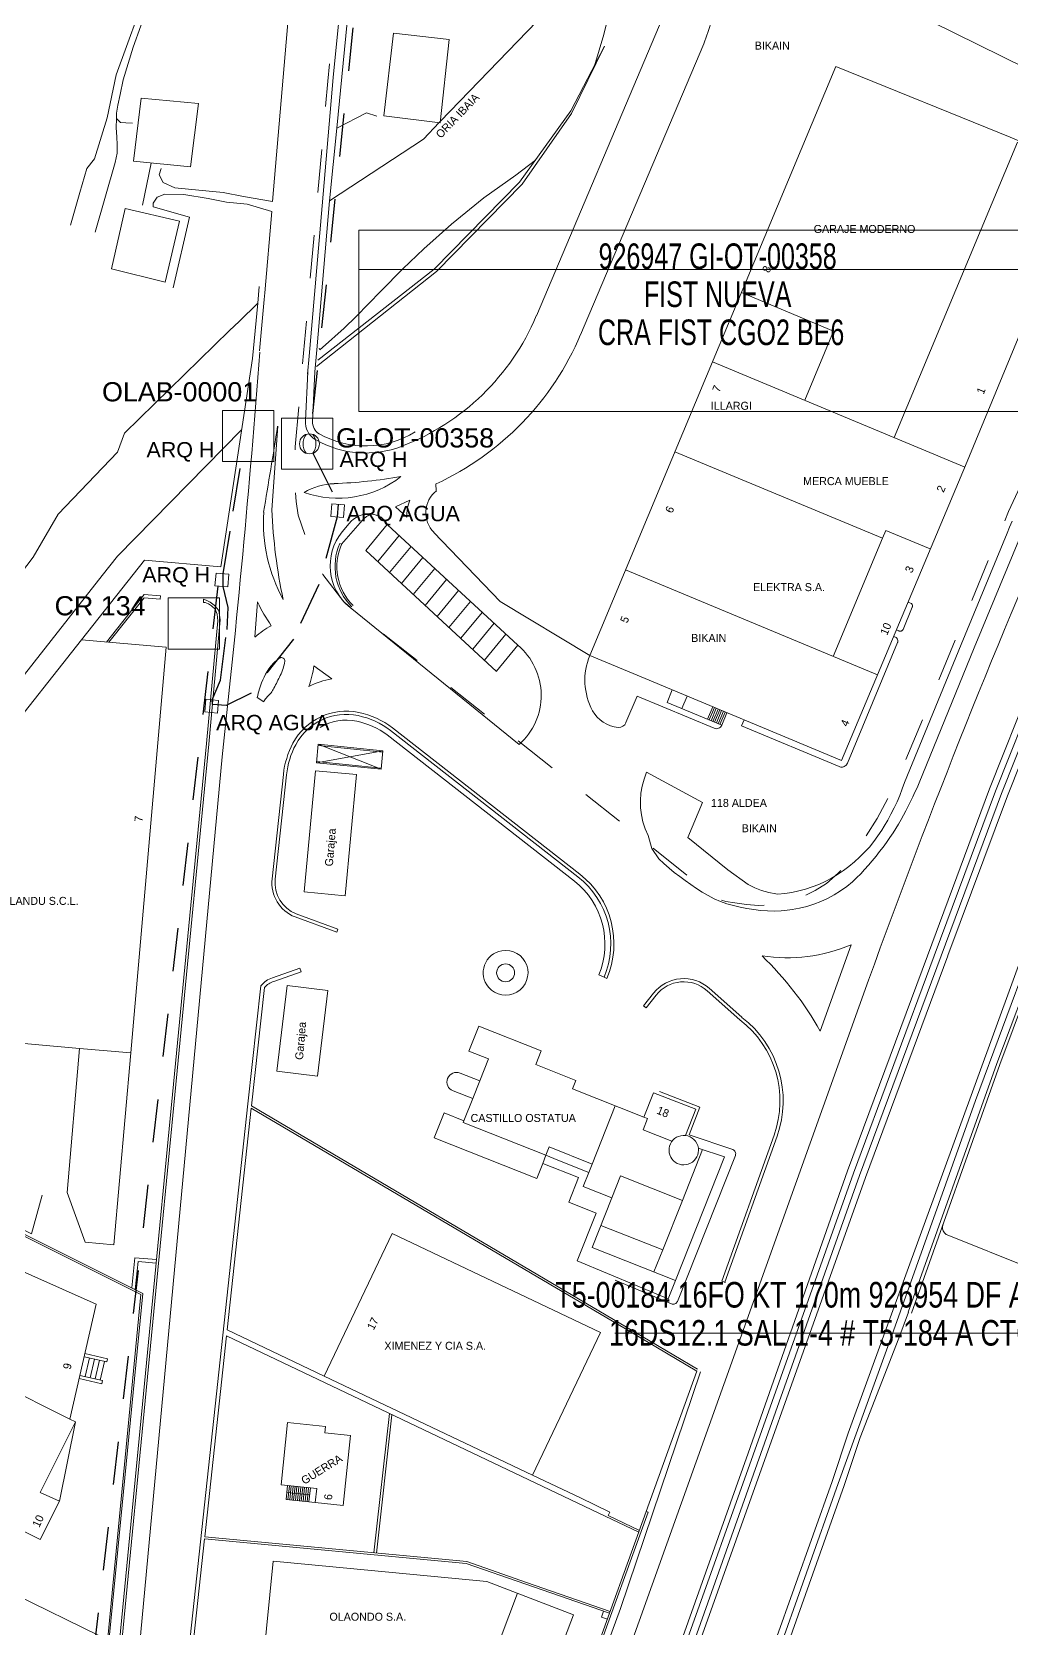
# Model space of a CAD drawing. Header units: millimetres. Extents: x 563164 to 564847, y 4765050 to 4766444.
# Drawn here: x 563886.5 to 564039.4, y 4765849.6 to 4766098.9 of the extents above; entities that cross this region are included whole.
import ezdxf
from ezdxf.enums import TextEntityAlignment as Align

# ---------------------------------------------------------------- set-up
doc = ezdxf.new("R2010")
doc.units = ezdxf.units.MM
doc.linetypes.add('DGN2', pattern=[13.45752, 6.72876, -6.72876])
doc.layers.get('0').update_dxf_attribs({"lineweight": 0})
for name, color, linetype, lineweight in [('3 Canalizacion Arquetas Armario otros proyectos - Kanalizazioak Kutxatila Armairua beste proiektuak', 7, 'Continuous', 0), ('45 Cables y textos existentes - Lehendik dauden kableak eta testuak', 7, 'Continuous', 0), ('46 Cables y textos proyectados - Proiektatutako kableak eta testuak', 7, 'Continuous', 0), ('49 Elementos de Red Proyectados - Proiektuan dauden sareko elementuak', 7, 'Continuous', 0), ('60 Arquetas y armarios existentes - Lehendik dauden kutxatilak eta armairuak', 7, 'Continuous', 0), ('7 Cartografía - Kartografia', 7, 'Continuous', 0), ('Default', 7, 'Continuous', 0), ('Nivel 52', 7, 'Continuous', 0)]:
    doc.layers.add(name, color=color, linetype=linetype, lineweight=lineweight)
doc.styles.add('StyleArial', font='arial.ttf')
doc.styles.add('Styledgn105', font='dgn105.shx')

# ---------------------------------------------------------------- blocks, each defined once
blk = doc.blocks.new('OCA99E')
at = {"layer": '60 Arquetas y armarios existentes - Lehendik dauden kutxatilak eta armairuak', "color": 5, "linetype": 'Continuous', "lineweight": 13, "flags": 128}
blk.add_lwpolyline([(-4, 4), (4, 4), (4, -4), (-4, -4), (-4, 4)], dxfattribs=at)
blk = doc.blocks.new('OCA99E1')
at = {"layer": '60 Arquetas y armarios existentes - Lehendik dauden kutxatilak eta armairuak', "color": 5, "linetype": 'Continuous', "lineweight": 13, "flags": 128}
blk.add_lwpolyline([(-4, 4), (4, 4), (4, -4), (-4, -4), (-4, 4)], dxfattribs=at)
blk = doc.blocks.new('OCA99E2')
at = {"layer": '60 Arquetas y armarios existentes - Lehendik dauden kutxatilak eta armairuak', "color": 5, "linetype": 'Continuous', "lineweight": 13, "flags": 128}
blk.add_lwpolyline([(-4, 4), (4, 4), (4, -4), (-4, -4), (-4, 4)], dxfattribs=at)

msp = doc.modelspace()

# ---------------------------------------------------------------- linework, layer by layer
at = {"layer": '3 Canalizacion Arquetas Armario otros proyectos - Kanalizazioak Kutxatila Armairua beste proiektuak', "linetype": 'Continuous', "lineweight": 13, "flags": 128}
for points in [[(563933.35, 4766025.22), (563935.34, 4766025.05), (563935.17, 4766023.06), (563933.18, 4766023.23), (563933.35, 4766025.22)], [(563915.28, 4766014.38), (563917.27, 4766014.21), (563917.09, 4766012.21), (563915.1, 4766012.39), (563915.28, 4766014.38)], [(563913.69, 4765994.67), (563915.68, 4765994.49), (563915.5, 4765992.5), (563913.51, 4765992.68), (563913.69, 4765994.67)]]:
    msp.add_lwpolyline(points, dxfattribs=at)
at = {"layer": '3 Canalizacion Arquetas Armario otros proyectos - Kanalizazioak Kutxatila Armairua beste proiektuak', "color": 7, "linetype": 'Continuous', "lineweight": 13, "flags": 128}
msp.add_lwpolyline([(563915.28, 4766014.38), (563917.27, 4766014.21), (563917.09, 4766012.21), (563915.1, 4766012.39), (563915.28, 4766014.38)], dxfattribs=at)
at = {"layer": '45 Cables y textos existentes - Lehendik dauden kableak eta testuak', "color": 5, "linetype": 'DGN2', "lineweight": 13, "flags": 128}
msp.add_lwpolyline([(563994.06, 4766444.25), (563993.26, 4766436.98), (563992.18, 4766431.7), (563990.98, 4766426.73), (563989.63, 4766422.01), (563987.88, 4766417.23), (563983.33, 4766407.25), (563966.04, 4766367.21), (563955.3, 4766342.11), (563952.03, 4766334.18), (563948.47, 4766321.54), (563948.41, 4766320.71), (563948.61, 4766319.77), (563948.99, 4766319.15), (563949.63, 4766318.37), (563955.61, 4766313.44), (563953.97, 4766303.07), (563947.27, 4766241.79), (563943.61, 4766201.86), (563937.71, 4766141.85), (563932.72, 4766091.24), (563927.65, 4766034.11), (563927.45, 4766031.29), (563927.77, 4766025.56), (563928.11, 4766023.45), (563930.07, 4766017.67), (563931.95, 4766014.17), (563935.21, 4766009.88), (563939.16, 4766006.65), (563982.85, 4765971.99), (563993.09, 4765963.76), (563993.78, 4765963.37), (563994.89, 4765963.08), (563996.29, 4765962.87), (563998.1, 4765962.58), (563999.97, 4765962.46), (564002.22, 4765962.6), (564004.45, 4765963.02), (564006.81, 4765963.81), (564008.81, 4765964.77), (564010.59, 4765965.9), (564012.44, 4765967.48), (564014.61, 4765970.06), (564015.88, 4765971.83), (564018.5, 4765976.02), (564021.52, 4765981.67), (564039.02, 4766023.98), (564059.18, 4766067.65), (564071.79, 4766092.02), (564099.3, 4766138.1), (564118.39, 4766163.32), (564141.88, 4766191.51), (564150.29, 4766200.85), (564161.68, 4766212.79), (564174.96, 4766226.09), (564186.48, 4766236.63), (564208.44, 4766255.81), (564244.91, 4766282.94), (564244.98, 4766282.99), (564244.99, 4766283)], dxfattribs=at)
at = {"layer": '45 Cables y textos existentes - Lehendik dauden kableak eta testuak', "color": 4, "linetype": 'Continuous', "lineweight": 13}
msp.add_circle((563929.86, 4766034.57), 1.56, dxfattribs=at)
for centre, start, end in [((563931.42, 4766034.57), 145.0533, 214.9467), ((563928.3, 4766034.57), 325.0533, 34.9467)]:
    msp.add_arc(centre, 2.56, start, end, dxfattribs=at)
at = {"layer": '46 Cables y textos proyectados - Proiektatutako kableak eta testuak', "color": 4, "linetype": 'Continuous', "lineweight": 0}
msp.add_line((563937.56, 4766061.82), (564053.99, 4766061.82), dxfattribs=at)
at = {"layer": '46 Cables y textos proyectados - Proiektatutako kableak eta testuak', "color": 4, "linetype": 'DGN2', "lineweight": 30}
for points in [[(563958.98, 4766313.7), (563930.02, 4766036.12)], [(563930.4, 4766033.1), (563934.35, 4766025.14), (563934.17, 4766023.14), (563931.33, 4766012.58), (563927.36, 4766004.07), (563920.74, 4765995.64), (563916.87, 4765993.67), (563914.72, 4765993.87), (563914.68, 4765994.58), (563915.95, 4765997.66), (563916.99, 4766005.58), (563917.18, 4766009.02), (563916.39, 4766012.28), (563916.4, 4766014.28), (563917.97, 4766024.07), (563919.22, 4766031.8)], [(563915.56, 4766012.35), (563915.56, 4766012.35), (563915.56, 4766012.35), (563915.56, 4766012.35), (563894.94, 4765835.54)]]:
    msp.add_lwpolyline(points, dxfattribs=at)
at = {"layer": '7 Cartografía - Kartografia', "color": 253, "linetype": 'Continuous', "lineweight": 0, "true_color": 0x9a9a9a}
for p, q in [((563934.12, 4766083.91), (563936.16, 4766104.71)), ((563984.51, 4766099.98), (563965.29, 4766054.55)), ((563991.42, 4766097.06), (563972.2, 4766051.62)), ((563973.64, 4766001.5), (564012.08, 4766093.53)), ((564012.08, 4766093.53), (564039.27, 4766082.48)), ((563934.12, 4766083.91), (563933, 4766072.51)), ((564039.27, 4766082.48), (564051.5, 4766077.38)), ((564021.18, 4766035.55), (564040.45, 4766081.69)), ((563905.14, 4766078.44), (563903.81, 4766071.84)), ((563931, 4766049.23), (563933, 4766072.51)), ((563922.03, 4766059.17), (563921.78, 4766056.55)), ((563997.32, 4766058.19), (564011.71, 4766052.18)), ((563921.78, 4766056.55), (563920.98, 4766047.89)), ((564042.14, 4766054.96), (564032.32, 4766031.19)), ((564011.71, 4766052.18), (564007.21, 4766041.38)), ((563916.03, 4766015.37), (563920.98, 4766047.89)), ((563930.71, 4766045.84), (563931, 4766049.23)), ((563992.81, 4766047.4), (564032.12, 4766030.98)), ((563986.94, 4766033.33), (564019.33, 4766019.81)), ((564032.32, 4766031.19), (564012.95, 4765985.08)), ((563949.67, 4766027.23), (563949.61, 4766028.32)), ((563938.16, 4766022.65), (563934.88, 4766018.87)), ((563936.04, 4766022.13), (563934.97, 4766020.81)), ((563942.01, 4766021.97), (563938.67, 4766017.91)), ((563943.87, 4766020.25), (563940.52, 4766016.19)), ((563942.01, 4766021.97), (563942.06, 4766021.93)), ((563942.06, 4766021.93), (563962.4, 4766003.1)), ((564019.33, 4766019.81), (564011.62, 4766001.35)), ((564019.33, 4766019.81), (564019.85, 4766021.05)), ((564019.85, 4766021.05), (564026.77, 4766018.16)), ((563934.61, 4766018.99), (563934.88, 4766018.87)), ((563938.67, 4766017.91), (563959.08, 4765999.02)), ((563945.72, 4766018.54), (563942.37, 4766014.48)), ((563947.57, 4766016.82), (563944.23, 4766012.76)), ((563949.43, 4766015.11), (563946.08, 4766011.05)), ((563979.23, 4766014.88), (564018.54, 4765998.46)), ((563951.28, 4766013.39), (563947.93, 4766009.33)), ((563953.13, 4766011.68), (563949.79, 4766007.62)), ((563954.99, 4766009.96), (563951.64, 4766005.9)), ((563936.2, 4766009), (563962.59, 4765987.58)), ((563962.59, 4765987.58), (563936.2, 4766009)), ((563956.84, 4766008.24), (563953.49, 4766004.19)), ((563958.69, 4766006.53), (563955.35, 4766002.47)), ((563960.54, 4766004.81), (563957.2, 4766000.76)), ((563894.26, 4766003.94), (563881.61, 4765987.93)), ((563907.51, 4766002.78), (563894.26, 4766003.94)), ((563901.95, 4765939.42), (563907.51, 4766002.78)), ((563962.4, 4766003.1), (563959.05, 4765999.04)), ((563982.3, 4765997.91), (563973.64, 4766001.5)), ((564012.95, 4765985.08), (563982.3, 4765997.91)), ((563921.69, 4765994.92), (563922.76, 4765994.27)), ((563985.7, 4765994.18), (563986.51, 4765996.12)), ((563988.01, 4765993.22), (563988.82, 4765995.16)), ((563994.24, 4765990.62), (563985.7, 4765994.18)), ((563992.02, 4765991.54), (563992.83, 4765993.48)), ((563992.3, 4765991.43), (563993.11, 4765993.37)), ((563992.58, 4765991.31), (563993.39, 4765993.25)), ((563992.86, 4765991.2), (563993.66, 4765993.13)), ((563993.13, 4765991.08), (563993.94, 4765993.02)), ((563993.41, 4765990.97), (563994.22, 4765992.9)), ((563993.69, 4765990.85), (563994.49, 4765992.79)), ((563993.96, 4765990.73), (563994.77, 4765992.67)), ((563994.24, 4765990.62), (563995.05, 4765992.56)), ((563997.72, 4765991.46), (563997.32, 4765990.52)), ((563888.84, 4765730.18), (563913.77, 4765987.74)), ((563889.21, 4765730.06), (563914.14, 4765987.63)), ((563930.94, 4765984.75), (563931.24, 4765987.64)), ((563931.22, 4765987.44), (563941.31, 4765986.41)), ((563931.24, 4765987.64), (563941.04, 4765983.72)), ((563931.24, 4765987.64), (563941.33, 4765986.61)), ((563941.33, 4765986.61), (563930.94, 4765984.75)), ((563941.04, 4765983.72), (563930.94, 4765984.75)), ((563930.96, 4765984.95), (563941.06, 4765983.92)), ((563941.33, 4765986.61), (563941.04, 4765983.72)), ((563929.06, 4765964.57), (563930.82, 4765983.49)), ((563930.82, 4765983.49), (563937.19, 4765982.9)), ((563937.19, 4765982.9), (563935.43, 4765963.98)), ((563991.24, 4765978.56), (563982.51, 4765983.25)), ((563991.24, 4765978.56), (563988.97, 4765973.08)), ((563935.43, 4765963.98), (563929.06, 4765964.57)), ((564009.63, 4765942.82), (564014.44, 4765956.29)), ((564026.36, 4765954.57), (564013.86, 4765920.97)), ((564027.43, 4765954.58), (564014.8, 4765920.63)), ((564029.57, 4765954.6), (564016.67, 4765919.94)), ((563924.76, 4765936.54), (563926.37, 4765949.94)), ((563926.37, 4765949.94), (563932.73, 4765949.17)), ((563932.73, 4765949.17), (563931.11, 4765935.77)), ((563954.75, 4765939.71), (563956.3, 4765943.61)), ((563956.3, 4765943.61), (563966.06, 4765939.74)), ((563877.55, 4765941.56), (563893.96, 4765940.12)), ((563893.96, 4765940.12), (563892.01, 4765917.61)), ((563893.96, 4765940.12), (563901.95, 4765939.42)), ((563899.32, 4765909.44), (563901.95, 4765939.42)), ((563957.82, 4765938.49), (563954.75, 4765939.71)), ((563956.45, 4765935.05), (563957.82, 4765938.49)), ((563966.06, 4765939.74), (563965.21, 4765937.6)), ((563965.21, 4765937.6), (563971.44, 4765935.13)), ((563976.85, 4765838.06), (564012.35, 4765937.42)), ((563931.11, 4765935.77), (563924.76, 4765936.54)), ((563953.39, 4765936.27), (563956.45, 4765935.05)), ((563955.35, 4765932.27), (563956.45, 4765935.05)), ((563971.44, 4765935.13), (563970.92, 4765933.83)), ((563955.35, 4765932.27), (563952.28, 4765933.48)), ((563970.92, 4765933.83), (563982.07, 4765929.4)), ((563982.07, 4765929.4), (563983.58, 4765933.2)), ((563983.58, 4765933.2), (563990.17, 4765930.65)), ((563990.82, 4765930.93), (563984.52, 4765933.37)), ((563910.69, 4765843.21), (563920.23, 4765931.47)), ((563917.02, 4765896.15), (563920.76, 4765930.8)), ((563979.19, 4765896.31), (563920.76, 4765930.8)), ((563979.35, 4765896.57), (563920.8, 4765931.13)), ((563949.36, 4765926.14), (563950.91, 4765930.04)), ((563950.91, 4765930.04), (563953.98, 4765928.83)), ((563953.98, 4765928.83), (563955.35, 4765932.27)), ((563974, 4765922.06), (563977.61, 4765931.17)), ((563990.17, 4765930.65), (563988.56, 4765926.52)), ((563989.14, 4765926.63), (563990.82, 4765930.93)), ((563953.98, 4765928.83), (563953.87, 4765928.55)), ((563953.87, 4765928.55), (563966.79, 4765923.42)), ((563981.95, 4765927.4), (563982.65, 4765929.17)), ((563986.47, 4765925.61), (563981.95, 4765927.4)), ((563982.65, 4765929.17), (563982.07, 4765929.4)), ((563965.35, 4765919.79), (563949.36, 4765926.14)), ((563995.95, 4765924.33), (563989.14, 4765926.63)), ((563994.26, 4765903.75), (564002.41, 4765926.56)), ((563994.73, 4765903.59), (564002.88, 4765926.4)), ((563966.79, 4765923.42), (563966.29, 4765922.16)), ((563966.79, 4765923.42), (563967.3, 4765924.72)), ((563968.63, 4765922.68), (563966.79, 4765923.42)), ((563967.3, 4765924.72), (563974, 4765922.06)), ((563973.48, 4765920.76), (563968.63, 4765922.68)), ((563994.67, 4765923.18), (563987, 4765903.88)), ((563987.31, 4765900.59), (563996.38, 4765923.41)), ((563988.09, 4765916.36), (563991.25, 4765924.34)), ((563990.58, 4765924.56), (563994.67, 4765923.18)), ((563966.29, 4765922.16), (563965.35, 4765919.79)), ((563971.86, 4765919.95), (563966.29, 4765922.16)), ((563970.34, 4765916.11), (563971.86, 4765919.95)), ((563972.59, 4765918.53), (563973.48, 4765920.76)), ((563973.48, 4765920.76), (563974, 4765922.06)), ((563977.06, 4765916.76), (563978.42, 4765920.2)), ((563978.42, 4765920.2), (563988.09, 4765916.36)), ((563984, 4765828.28), (564016.67, 4765919.94)), ((564013.86, 4765920.97), (563998.38, 4765876.89)), ((564014.8, 4765920.63), (563999.13, 4765876.62)), ((563892.01, 4765917.61), (563894.84, 4765909.83)), ((563977.06, 4765916.76), (563972.59, 4765918.53)), ((563877.2, 4765915.15), (563903.82, 4765901.85)), ((563974.64, 4765914.4), (563970.34, 4765916.11)), ((563973.99, 4765909.04), (563977.06, 4765916.76)), ((563988.09, 4765916.36), (563985.02, 4765908.64)), ((563867.83, 4765912.95), (563896.54, 4765900.15)), ((563877.06, 4765914.88), (563903.54, 4765901.65)), ((563971.68, 4765906.96), (563974.64, 4765914.4)), ((563985.02, 4765908.64), (563975.36, 4765912.48)), ((563932.18, 4765888.93), (563942.8, 4765911.23)), ((563942.8, 4765911.23), (563975.3, 4765895.75)), ((564029.42, 4765910.98), (564042.38, 4765905.8)), ((563894.84, 4765909.83), (563899.32, 4765909.44)), ((563902.58, 4765907.42), (563902.11, 4765902.7)), ((563905.97, 4765907.13), (563902.58, 4765907.42)), ((563987, 4765903.88), (563973.99, 4765909.04)), ((563985.02, 4765908.64), (563983.66, 4765905.21)), ((563903.09, 4765906.82), (563902.66, 4765902.43)), ((563905.92, 4765906.57), (563903.09, 4765906.82)), ((563985.85, 4765900.98), (563971.68, 4765906.96)), ((563977.59, 4765903.92), (563986.39, 4765900.21)), ((563987, 4765903.88), (563985.85, 4765900.98)), ((563994.73, 4765903.59), (563994.26, 4765903.75)), ((563791.17, 4765900.03), (563899.75, 4765847.06)), ((563886.94, 4765730.08), (563903.54, 4765901.65)), ((563887.19, 4765730.06), (563903.82, 4765901.85)), ((563896.54, 4765900.15), (563892.43, 4765882.21)), ((563857.55, 4765899.65), (563892.43, 4765882.21)), ((564023.39, 4765898.92), (564021.9, 4765894.86)), ((563913.52, 4765863.83), (563916.91, 4765895.2)), ((563971.78, 4765869.07), (563916.91, 4765895.2)), ((563932.18, 4765888.93), (563917.02, 4765896.15)), ((563975.3, 4765895.75), (563964.68, 4765873.45)), ((563979.19, 4765896.31), (563990.37, 4765889.71)), ((563979.35, 4765896.57), (563990.47, 4765890)), ((564012.43, 4765872.13), (564021.06, 4765896.01)), ((564015.88, 4765879.34), (564021.9, 4765894.86)), ((563895.49, 4765891.77), (563894.83, 4765888.85)), ((563896.27, 4765891.59), (563895.61, 4765888.67)), ((563897.05, 4765891.41), (563896.39, 4765888.49)), ((563897.83, 4765891.23), (563897.16, 4765888.31)), ((563964.68, 4765873.45), (563932.18, 4765888.93)), ((563978.44, 4765852.6), (563990.93, 4765889.6)), ((563982.45, 4765867.76), (563990.37, 4765889.71)), ((563942.34, 4765883.09), (563939.9, 4765861.33)), ((563942.74, 4765882.9), (563940.31, 4765861.29)), ((563887.83, 4765870.76), (563893.33, 4765881.77)), ((563893.33, 4765881.77), (563890.81, 4765869.39)), ((563892.43, 4765882.21), (563893.33, 4765881.77)), ((563925.42, 4765871.93), (563926.41, 4765881.68)), ((563926.41, 4765881.68), (563932.38, 4765881.07)), ((563932.38, 4765881.07), (563932.28, 4765880.08)), ((563932.28, 4765880.08), (563936.26, 4765879.67)), ((563936.26, 4765879.67), (563935.15, 4765868.73)), ((564013.37, 4765871.81), (564015.88, 4765879.34)), ((563998.38, 4765876.89), (563988.16, 4765848.17)), ((563999.13, 4765876.62), (563988.92, 4765847.9)), ((563964.68, 4765873.45), (563972.17, 4765869.89)), ((563890.81, 4765869.39), (563887.83, 4765870.76)), ((563930.99, 4765871.36), (563925.42, 4765871.93)), ((563926.2, 4765869.64), (563926.42, 4765871.83)), ((563926.31, 4765870.73), (563929.89, 4765870.37)), ((563926.49, 4765869.61), (563926.72, 4765871.8)), ((563926.79, 4765869.58), (563927.01, 4765871.77)), ((563927.09, 4765869.55), (563927.31, 4765871.74)), ((563927.39, 4765869.52), (563927.61, 4765871.71)), ((563927.69, 4765869.49), (563927.91, 4765871.67)), ((563927.99, 4765869.46), (563928.21, 4765871.64)), ((563928.28, 4765869.43), (563928.51, 4765871.61)), ((563928.58, 4765869.4), (563928.81, 4765871.58)), ((563928.88, 4765869.36), (563929.1, 4765871.55)), ((563929.18, 4765869.33), (563929.4, 4765871.52)), ((563929.48, 4765869.3), (563929.7, 4765871.49)), ((563929.78, 4765869.27), (563930, 4765871.46)), ((563930.77, 4765869.17), (563930.99, 4765871.36)), ((563991.68, 4765813.8), (564012.43, 4765872.13)), ((563992.62, 4765813.46), (564013.37, 4765871.81)), ((563890.81, 4765869.39), (563887.82, 4765863.39)), ((563926.2, 4765869.64), (563930.77, 4765869.17)), ((563935.15, 4765868.73), (563930.77, 4765869.17)), ((563971.78, 4765869.07), (563981.29, 4765864.54)), ((563972.17, 4765869.89), (563976.78, 4765867.69)), ((563972.28, 4765839.58), (563982.45, 4765867.76)), ((563972.56, 4765839.48), (563982.73, 4765867.66)), ((563976.53, 4765867.15), (563976.78, 4765867.69)), ((563982.73, 4765867.66), (563982.45, 4765867.76)), ((563976.53, 4765867.15), (563981.39, 4765864.83)), ((563887.82, 4765863.39), (563884.88, 4765864.86)), ((563911.29, 4765843.14), (563913.49, 4765863.53)), ((563954.34, 4765859.67), (563913.49, 4765863.53)), ((563954.41, 4765859.96), (563913.52, 4765863.83)), ((563924.21, 4765860), (563922.01, 4765838.34)), ((563957.58, 4765856.85), (563924.21, 4765860)), ((563963.65, 4765856.42), (563954.34, 4765859.67)), ((563954.41, 4765859.96), (563963.75, 4765856.7)), ((563971.09, 4765851.62), (563957.58, 4765856.85)), ((563963.65, 4765856.42), (563976.71, 4765851.87)), ((563963.75, 4765856.7), (563976.81, 4765852.15)), ((563957.71, 4765842.8), (563962.33, 4765855.01)), ((563963.15, 4765811.37), (563978.45, 4765852.62)), ((563966.4, 4765839.43), (563971.09, 4765851.62)), ((563975.44, 4765851.29), (563975.77, 4765852.2)), ((563975.44, 4765851.29), (563976.38, 4765850.95))]:
    msp.add_line(p, q, dxfattribs=at)
at = {"layer": '7 Cartografía - Kartografia', "color": 253, "linetype": 'Continuous', "lineweight": 0, "true_color": 0x9a9a9a, "flags": 128}
for points in [[(563929.56, 4766045.45), (563929.82, 4766048.27), (563931.85, 4766071.75), (563933.58, 4766091.82), (563934.89, 4766104.9), (563943.24, 4766188.2), (563944.11, 4766198.22)], [(563933, 4766072.51), (563947.65, 4766082.18), (563950.13, 4766084.75), (563950.28, 4766084.9), (563965.42, 4766100.58), (563974.53, 4766124.17), (563980.32, 4766155.4), (563982.85, 4766180.78), (563982.87, 4766198.22)], [(563892.54, 4766068.73), (563894.01, 4766073.86), (563895.09, 4766077.6), (563896.3, 4766079.07), (563898.26, 4766085.52), (563899.7, 4766092.21), (563904.7, 4766106.1), (563913.2, 4766124.79), (563924.82, 4766151.6), (563926.92, 4766155.19), (563929.08, 4766157.17), (563929.33, 4766157.3), (563931.61, 4766158.44)], [(563899.73, 4766085.42), (563899.75, 4766086.21), (563899.93, 4766087.48), (563900.28, 4766089.14), (563900.77, 4766091.42), (563902.31, 4766096.55), (563904.75, 4766103.19), (563908.56, 4766112.35), (563913.72, 4766123.51), (563920.14, 4766138.16), (563924.67, 4766148.4), (563926.98, 4766152.3), (563927.7, 4766152.91), (563929.25, 4766154.23), (563930.39, 4766155.02), (563931.26, 4766155.62)], [(563924.1, 4766072.44), (563931.19, 4766155), (563931.26, 4766155.62)], [(563974.35, 4766093.64), (563975.81, 4766098.51), (563977.56, 4766105.51), (563978.84, 4766110.55), (563980.11, 4766116.8), (563982.07, 4766123.97)], [(563942.96, 4766098.7), (563951.67, 4766097.76), (563950.26, 4766084.74), (563941.45, 4766085.8), (563942.96, 4766098.7)], [(563930.95, 4766046.64), (563949.69, 4766061.49), (563963.06, 4766075.11), (563970.77, 4766086.16), (563975.95, 4766096.72)], [(563931.16, 4766047.62), (563949.35, 4766061.86), (563962.68, 4766075.43), (563970.7, 4766086.6), (563975.95, 4766096.72)], [(563903.59, 4766088.55), (563912.53, 4766087.76), (563911.3, 4766077.82), (563902.39, 4766078.71), (563903.59, 4766088.55)], [(563896.39, 4766067.62), (563899.52, 4766078.54), (563899.83, 4766079.96), (563899.83, 4766081.29), (563899.77, 4766082.52), (563899.7, 4766083.95), (563899.73, 4766085.42)], [(563899.73, 4766085.42), (563900.35, 4766084.78), (563901.19, 4766084.73), (563902.23, 4766084.67)], [(563934.12, 4766083.91), (563938.76, 4766086.3), (563940.39, 4766085.75)], [(563906.69, 4766077.57), (563906.37, 4766076.58), (563907.02, 4766075.39), (563908.86, 4766074.54), (563912.6, 4766074.19), (563916.41, 4766073.81), (563919.57, 4766073.19), (563924.1, 4766072.44)], [(563931.37, 4766049.5), (563931.5, 4766049.26), (563931.88, 4766049.6), (563935.27, 4766052.62), (563937.15, 4766054.48), (563941.02, 4766058.42), (563944.45, 4766061.91), (563947.7, 4766065.04), (563952.06, 4766068.87), (563957.09, 4766072.98), (563962.08, 4766076.55), (563965.14, 4766078.87)], [(563908.58, 4766058.94), (563911.14, 4766069.98), (563905.45, 4766071.59), (563905.43, 4766072.15), (563906.08, 4766073.13), (563907.29, 4766073.58), (563910.23, 4766073.53), (563914.04, 4766072.89), (563916.93, 4766072.31), (563920.14, 4766072.02), (563923.96, 4766070.89)], [(563901.08, 4766071.36), (563909.55, 4766069.34), (563907.33, 4766059.82), (563898.94, 4766061.93), (563901.08, 4766071.36)], [(563922.07, 4766049.1), (563922.78, 4766057.1), (563922.87, 4766058.16), (563923.96, 4766070.89)], [(563900.96, 4766036.23), (563917.4, 4766052.28), (563918.86, 4766053.7), (563921.78, 4766056.55)], [(563790.77, 4765900.31), (563769.73, 4765906.31), (563805.75, 4765934.22), (563829.61, 4765954.94), (563877.28, 4766004.51), (563886.69, 4766016.86), (563890.63, 4766023.57), (563899.9, 4766033.25), (563900.96, 4766036.23)], [(563791.12, 4765899.97), (563791.17, 4765900.03), (563815.23, 4765921.41), (563833.8, 4765937.59), (563845.49, 4765947.77), (563897.47, 4766014.01), (563899.87, 4766017.02), (563919.24, 4766036.74)], [(564019.25, 4765974.23), (564019.62, 4765974.84), (564020.16, 4765975.78), (564020.67, 4765976.73), (564021.16, 4765977.68), (564021.61, 4765978.66), (564022.03, 4765979.65), (564022.43, 4765980.65), (564022.8, 4765981.68), (564031.61, 4766003.24), (564038.8, 4766020.63), (564039.19, 4766021.56), (564039.59, 4766022.5)], [(563973.62, 4766001.51), (563959.66, 4766009.94), (563949.26, 4766020.74)], [(563894.26, 4766003.94), (563904.09, 4766016.38), (563916.03, 4766015.37)], [(563898.19, 4766003.59), (563904.06, 4766011.02), (563906.6, 4766010.82), (563906.57, 4766010.32), (563904.05, 4766010.52), (563898.55, 4766003.56)], [(563913.55, 4766009.76), (563913.3, 4766009.8), (563913.31, 4766010.3), (563913.75, 4766010.17)], [(563913.77, 4765987.74), (563915.54, 4766006.91), (563915.47, 4766007.97), (563915.15, 4766008.72), (563914.57, 4766009.28), (563914.1, 4766009.56), (563913.55, 4766009.76)], [(563914.14, 4765987.63), (563915.94, 4766007.07), (563915.7, 4766008.53), (563915, 4766009.39), (563914.38, 4766009.85), (563913.75, 4766010.17)], [(564021.54, 4766005.51), (564021.91, 4766005.34), (564021.97, 4766005.31), (564022.04, 4766005.29), (564022.1, 4766005.29), (564022.17, 4766005.29), (564022.24, 4766005.31), (564022.3, 4766005.33), (564022.37, 4766005.36), (564022.42, 4766005.4), (564022.47, 4766005.45), (564022.51, 4766005.51), (564022.55, 4766005.57), (564024, 4766009.05), (564024.02, 4766009.11), (564024.03, 4766009.18), (564024.03, 4766009.25), (564024.02, 4766009.31), (564024.01, 4766009.38), (564023.98, 4766009.45), (564023.95, 4766009.5), (564023.9, 4766009.56), (564023.85, 4766009.6), (564023.8, 4766009.64), (564023.74, 4766009.68), (564023.35, 4766009.85)], [(563997.32, 4765990.52), (564012.56, 4765984.15), (564012.69, 4765984.1), (564012.83, 4765984.07), (564012.97, 4765984.06), (564013.11, 4765984.08), (564013.25, 4765984.11), (564013.38, 4765984.16), (564013.5, 4765984.24), (564013.61, 4765984.33), (564013.71, 4765984.43), (564013.79, 4765984.55), (564013.86, 4765984.68), (564021.7, 4766003.51), (564021.72, 4766003.58), (564021.74, 4766003.66), (564021.74, 4766003.74), (564021.74, 4766003.82), (564021.73, 4766003.9), (564021.71, 4766003.98), (564021.68, 4766004.05), (564021.64, 4766004.12), (564021.6, 4766004.19), (564021.54, 4766004.25), (564021.49, 4766004.31), (564021.1, 4766004.48)], [(564042.57, 4765997.02), (564036.07, 4765980.66), (564026.36, 4765954.58)], [(564043.5, 4765996.66), (564037.01, 4765980.31), (564027.43, 4765954.59)], [(564044.43, 4765996.3), (564037.95, 4765979.96), (564028.51, 4765954.6)], [(564045.35, 4765995.93), (564038.88, 4765979.6), (564029.57, 4765954.61)], [(563983.34, 4765971.37), (563983.34, 4765971.37), (563983.34, 4765971.37), (563983.34, 4765971.37), (563983.34, 4765971.37), (563983.34, 4765971.37), (563982.73, 4765973.39), (563982.28, 4765974.43), (563981.94, 4765975.5), (563981.7, 4765976.61), (563981.56, 4765977.73), (563981.54, 4765978.86), (563981.62, 4765979.98), (563981.81, 4765981.1), (563982.11, 4765982.19), (563982.51, 4765983.25)], [(563983.34, 4765971.37), (563983.34, 4765971.37), (563984.4, 4765969.72), (563985.19, 4765969), (563986.01, 4765968.3), (563986.83, 4765967.62), (563987.68, 4765966.97), (563988.54, 4765966.33), (563989.41, 4765965.71), (563990.3, 4765965.12), (563991.21, 4765964.54), (563992.12, 4765963.99), (563993.06, 4765963.47), (563994.03, 4765963.08), (563995.04, 4765962.73), (563996.08, 4765962.43), (563997.12, 4765962.17), (563998.17, 4765961.96), (563999.23, 4765961.8), (564000.3, 4765961.68), (564001.38, 4765961.61), (564002.45, 4765961.58), (564003.53, 4765961.61), (564004.1, 4765961.65), (564005.25, 4765961.8), (564006.4, 4765962.02), (564007.53, 4765962.31), (564008.63, 4765962.66), (564009.72, 4765963.08), (564010.78, 4765963.56), (564011.81, 4765964.11), (564012.8, 4765964.72), (564013.75, 4765965.39), (564014.67, 4765966.12), (564015.31, 4765966.76), (564015.94, 4765967.41), (564016.55, 4765968.08), (564017.16, 4765968.76), (564017.75, 4765969.45), (564018.33, 4765970.15), (564018.89, 4765970.86), (564019.44, 4765971.58), (564019.98, 4765972.31), (564020.51, 4765973.05), (564021.02, 4765973.81), (564021.43, 4765974.49), (564021.84, 4765975.17), (564022.24, 4765975.86), (564022.62, 4765976.56), (564023, 4765977.26), (564023.37, 4765977.97), (564023.73, 4765978.69), (564024.08, 4765979.4), (564024.42, 4765980.13), (564024.75, 4765980.85), (564025.07, 4765981.59)], [(563988.97, 4765973.08), (563995.17, 4765968.04), (563998.39, 4765965.73)], [(563998.39, 4765965.73), (563999.4, 4765965.21), (564000.47, 4765964.79), (564001.57, 4765964.47), (564002.69, 4765964.26), (564003.02, 4765964.22), (564004.11, 4765964.32), (564005.19, 4765964.49), (564006.27, 4765964.72), (564007.33, 4765965.01), (564008.37, 4765965.35), (564009.4, 4765965.75), (564010.4, 4765966.21), (564011.37, 4765966.72), (564012.32, 4765967.28), (564013.23, 4765967.89), (564014.11, 4765968.56), (564014.95, 4765969.27), (564015.77, 4765970), (564016.55, 4765970.77), (564017.29, 4765971.58), (564017.98, 4765972.43), (564018.64, 4765973.31), (564019.25, 4765974.23)], [(563973.56, 4765801.51), (563976.25, 4765809.06), (563983.24, 4765828.55), (564015.74, 4765920.29), (564028.5, 4765954.59)], [(564042.32, 4765954.71), (564033.87, 4765931.96), (564021.06, 4765896.01)], [(564023.37, 4765898.9), (564037.22, 4765937.76), (564043.6, 4765954.73)], [(564044.07, 4765954.73), (564037.69, 4765937.59), (564023.85, 4765898.74)], [(563877.47, 4765923.08), (563878.58, 4765922.34), (563874.92, 4765916.82), (563886.47, 4765911.14), (563888.13, 4765917.18)], [(564029.42, 4765910.98), (564029.27, 4765911.07), (564029.14, 4765911.19), (564029.02, 4765911.32), (564028.92, 4765911.46), (564028.84, 4765911.62), (564028.78, 4765911.78), (564028.74, 4765911.95), (564028.72, 4765912.13), (564028.72, 4765912.3), (564028.75, 4765912.48), (564028.8, 4765912.65)], [(563894.67, 4765891.96), (563898.22, 4765891.14), (563898.34, 4765891.63), (563894.78, 4765892.44)], [(563894, 4765889.04), (563897.55, 4765888.22), (563897.44, 4765887.73), (563893.89, 4765888.55)]]:
    msp.add_lwpolyline(points, dxfattribs=at)
for points in [[(563975.12, 4766126.19), (564041.72, 4766093.24), (564041.72, 4766093.24, 0.136719), (564091.02, 4766098.58, 0.136719)], [(564012.35, 4765937.42), (564017.18, 4765950.79, -0.016606), (564048.87, 4766030.16), (564048.87, 4766030.16, -0.012364), (564069.2, 4766073.59, -0.014088), (564081.02, 4766095.72, -0.014088)], [(564025.07, 4765981.59), (564033.65, 4766002.69), (564040.89, 4766020.13, -0.019592), (564064.99, 4766072.29), (564064.99, 4766072.29), (564076.75, 4766094.81)], [(563895.64, 4765763.75), (563916.21, 4765985.68), (563916.21, 4765985.68, 0.008594), (563922.11, 4766048.91, 0.008594)], [(563944.32, 4766034.2, -0.22536), (563930.84, 4766035.18, -0.296363), (563929.26, 4766038.23), (563929.26, 4766038.23), (563929.63, 4766045.81)], [(563946.37, 4766036.45, -0.275156), (563931.39, 4766036.14, -0.296363), (563930.36, 4766038.12), (563930.36, 4766038.12), (563930.71, 4766045.84)], [(563924.9, 4766037.33), (563924, 4766024.27), (563924, 4766024.27, 0.043382), (563925.77, 4766010.23, 0.043382)], [(563943.3, 4766024.75), (563945.06, 4766023.09), (563945.06, 4766023.09, -0.093537), (563945.53, 4766025.79), (563945.53, 4766025.79), (563943.3, 4766024.75)], [(563934.88, 4766018.87), (563938.16, 4766022.65), (563938.16, 4766022.65, -0.129975), (563939.54, 4766023.59, -0.129975)], [(563921.69, 4765994.92, -0.005607), (563922.05, 4765996.28, -0.098008), (563923.83, 4765999.81, -0.081363), (563925.23, 4766001.11, -0.081363)], [(563922.76, 4765994.27), (563922.81, 4765994.4), (563922.81, 4765994.4, -0.111281), (563923.27, 4765995.04, 0.094114), (563924.32, 4765996.4, 0.00224), (563925.31, 4765998.39, 0.078738), (563926, 4766000.6, 0.637525), (563925.23, 4766001.11, 0.637525)], [(563930.56, 4765999.9), (563933.34, 4765997.85), (563933.34, 4765997.85, 0.077297), (563929.77, 4765996.67, 0.048503), (563930.56, 4765999.9)], [(563979.29, 4765991.01), (563981.02, 4765995.16), (563993.06, 4765990.14), (563993.06, 4765990.14, 0.414214), (563994.24, 4765990.62, 0.414214)], [(563925.79, 4765982.93, -0.095255), (563927.28, 4765987.8, -0.334771), (563937.55, 4765992.6, -0.107894), (563942.84, 4765990.21, -0.107894)], [(563926.28, 4765982.88, -0.095255), (563927.72, 4765987.56), (563927.72, 4765987.56, -0.334771), (563937.45, 4765992.11, -0.107894), (563942.54, 4765989.81, -0.107894)], [(563931.51, 4765990.28, -0.188366), (563937.26, 4765991.23, -0.107894), (563942.01, 4765989.09, -0.107894)], [(563942.54, 4765989.81), (563971.79, 4765966.94), (563971.79, 4765966.94, -0.33884), (563975.86, 4765951.24), (563975.86, 4765951.24), (563976.32, 4765951.04), (563976.32, 4765951.04, 0.33884), (563972.1, 4765967.34), (563972.1, 4765967.34), (563942.84, 4765990.21)], [(563942.01, 4765989.09), (563971.23, 4765966.23), (563971.23, 4765966.23, -0.33884), (563975.03, 4765951.59), (563975.03, 4765951.59), (563975.86, 4765951.24)], [(563925.79, 4765982.93), (563924.02, 4765966.61), (563924.02, 4765966.61, 0.337871), (563927.62, 4765960.65), (563927.62, 4765960.65), (563934.13, 4765958.3), (563934.3, 4765958.77), (563927.8, 4765961.12), (563927.8, 4765961.12, -0.337596), (563924.52, 4765966.55), (563924.52, 4765966.55), (563926.28, 4765982.88)], [(564048.36, 4765974.35), (564014, 4765880), (564011.48, 4765872.46), (563990.74, 4765814.13), (563986.23, 4765801.51), (563977.31, 4765776.53), (563962.79, 4765735.45), (563957.59, 4765717.7), (563957.59, 4765717.7, 0.022895), (563952.59, 4765697.22), (563952.59, 4765697.22), (563951.86, 4765692.84), (563951.86, 4765692.84, 0.032839), (563947.95, 4765659.91, 0.010886), (563947.46, 4765637.55), (563947.46, 4765637.55), (563946.7, 4765624.23), (563946.7, 4765624.23, -0.036149), (563945.54, 4765615.35, -0.067545), (563936.57, 4765589.37, -0.067545)], [(563920.8, 4765931.13), (563922.85, 4765949.66), (563922.85, 4765949.66, -0.119365), (563924.28, 4765950.59), (563924.28, 4765950.59), (563928.54, 4765952.08), (563928.34, 4765952.65), (563924.08, 4765951.16), (563924.08, 4765951.16, 0.131766), (563922.27, 4765949.92), (563922.27, 4765949.92), (563920.23, 4765931.47)], [(563997.38, 4765944.98), (563992.28, 4765949.51), (563992.28, 4765949.51, 0.429707), (563983.61, 4765948.77), (563983.61, 4765948.77), (563982.03, 4765946.79), (563982.42, 4765946.48), (563984, 4765948.45), (563984, 4765948.45, -0.429707), (563991.95, 4765949.14), (563991.95, 4765949.14), (563997.08, 4765944.58)]]:
    msp.add_lwpolyline(points, format="xyb", dxfattribs=at)
at = {"layer": '7 Cartografía - Kartografia', "color": 253, "linetype": 'Continuous', "lineweight": 0, "true_color": 0x9a9a9a}
for centre, radius, start, end in [((563970.7, 4766105.83), 22.5, 337.0697, 346.7376), ((563930.75, 4766069.16), 37.5, 291.1775, 337.0697), ((563930.75, 4766069.16), 45, 294.8017, 337.0697), ((562580.27, 4766249.56), 1361.27, 350.4574, 351.03081), ((563934.34, 4766042.08), 16, 250.6566, 307.8283), ((563934.09, 4766018.35), 10, 92.2302, 120.3334), ((563930.59, 4766108.29), 80, 272.2302, 279.762), ((563952.43, 4766023.8), 4.4, 128.7711, 223.9265), ((563947.35, 4766022.24), 24.69, 176.1763, 209.0986), ((563939.15, 4766019.61), 4, 84.3826, 140.942), ((563939.28, 4766020.5), 3.11, 28.239, 85.159), ((563939.28, 4766020.5), 3.13, 27.1999, 84.5271), ((563941.49, 4766015.52), 8.4, 140.942, 230.942), ((563942.75, 4766015.4), 8.9, 156.2384, 225.0066), ((563942.75, 4766015.4), 8.6, 156.2384, 225.0066), ((562578.3, 4766109.69), 1347.15, 355.51726, 355.75034), ((563947.35, 4766022.24), 28.44, 205.8036, 214.4361), ((563931.64, 4765992.11), 16.04, 118.9007, 130.0323), ((563955.81, 4765995.26), 10.24, 311.4614, 49.9462), ((563982.87, 4765997.64), 10, 157.3317, 208.4298), ((563978.47, 4765995.26), 5, 208.4298, 265.5803), ((563978.18, 4765991.47), 1.2, 265.5803, 337.3317), ((563960.49, 4765951.93), 3.5, 99.6957, 220.2921), ((563960.49, 4765951.93), 3.5, 220.2921, 99.6957), ((564004.43, 4765980.14), 25.86, 261.3444, 292.7808), ((563960.49, 4765951.93), 1.4, 90, 180), ((563960.49, 4765951.93), 1.4, 180, 90), ((563965.58, 4765918.14), 50.49, 29.2602, 46.1868), ((563987.41, 4765931.92), 16.43, 340.339, 52.6082), ((563987.41, 4765931.92), 15.93, 340.339, 52.6082), ((563952.83, 4765934.88), 1.5, 68.342, 248.342), ((563988.31, 4765924.23), 2.3, 83.8097, 8.2407), ((563988.31, 4765924.23), 2.3, 8.2407, 83.8097), ((563995.72, 4765923.67), 0.7, 338.342, 71.3398), ((563986.66, 4765900.85), 0.7, 247.1059, 338.342)]:
    msp.add_arc(centre, radius, start, end, dxfattribs=at)
for p in [(563988.56, 4765926.52), (563994.73, 4765903.59)]:
    msp.add_point(p, dxfattribs=at)
at = {"layer": 'Default', "color": 4, "linetype": 'Continuous', "lineweight": 0, "flags": 128}
msp.add_lwpolyline([(563937.56, 4766067.94), (564053.99, 4766067.94), (564053.99, 4766039.62), (563937.56, 4766039.62), (563937.56, 4766067.94)], dxfattribs=at)
at = {"layer": 'Nivel 52', "color": 1, "linetype": 'Continuous', "lineweight": 0, "flags": 128}
msp.add_lwpolyline([(564071.95, 4765911.34), (564061.03, 4765895.65), (563977.55, 4765895.65)], dxfattribs=at)

# ---------------------------------------------------------------- block references
at = {"color": 7, "linetype": 'Continuous', "lineweight": 0}
for name, p in [('OCA99E1', (563920.3, 4766035.8)), ('OCA99E', (563929.51, 4766034.6)), ('OCA99E2', (563911.79, 4766006.5))]:
    msp.add_blockref(name, p, dxfattribs=at)

# ---------------------------------------------------------------- texts
at = {"layer": '49 Elementos de Red Proyectados - Proiektuan dauden sareko elementuak', "color": 4, "linetype": 'DGN2', "lineweight": 13, "insert": (563993.6, 4766057.91), "char_height": 4, "width": 59.4936, "attachment_point": 5, "line_spacing_factor": 0.891508, "style": 'StyleArial'}
msp.add_mtext('{\\W0.7;926947 GI-OT-00358\\PFIST NUEVA\\P CRA FIST CGO2 BE6}', dxfattribs=at)
at = {"layer": '60 Arquetas y armarios existentes - Lehendik dauden kutxatilak eta armairuak', "color": 5, "linetype": 'Continuous', "lineweight": 0, "style": 'StyleArial'}
msp.add_text('GI-OT-00358', height=3, dxfattribs=at).set_placement((563934.01, 4766037), align=Align.TOP_LEFT)
at = {"layer": '7 Cartografía - Kartografia', "color": 253, "linetype": 'Continuous', "lineweight": 0, "true_color": 0x9a9a9a, "style": 'Styledgn105'}
for s, rotation, p in [('BIKAIN', 359.9416, (563999.39, 4766096.16)), ('ORIA IBAIA', 46.243, (563950.37, 4766082.2)), ('8', 67.3317, (564001.66, 4766061.19)), ('7', 67.3317, (563993.86, 4766042.51)), ('1', 67.3317, (564035.13, 4766042.21)), ('2', 67.3317, (564028.89, 4766026.87)), ('6', 67.3317, (563986.51, 4766023.63)), ('3', 67.3317, (564023.95, 4766014.29)), ('5', 67.3317, (563979.48, 4766006.45)), ('10', 67.3317, (564020.07, 4766004.57)), ('4', 67.3317, (564013.89, 4765990.29)), ('118 ALDEA', 359.9416, (563992.56, 4765977.85)), ('7', 84.9875, (563903.77, 4765975.47)), ('BIKAIN', 359.9416, (563997.36, 4765973.89)), ('Garajea', 85.2887, (563933.5, 4765968.51)), ('Garajea', 85.2887, (563928.85, 4765938.29)), ('18', 337.7086, (563983.97, 4765929.97)), ('17', 63.1526, (563939.89, 4765896.02)), ('9', 77.0925, (563892.55, 4765889.88)), ('GUERRA', 31.9462, (563929.06, 4765871.93)), ('6', 84.1964, (563933.37, 4765869.52)), ('10', 65.1919, (563887.66, 4765865.18))]:
    msp.add_text(s, height=1.25, rotation=rotation, dxfattribs=at).set_placement(p)
for s, p in [('GARAJE MODERNO', (564008.6, 4766067.51)), ('ILLARGI', (563992.53, 4766039.89)), ('MERCA MUEBLE', (564006.95, 4766028.12)), ('ELEKTRA S.A.', (563999.13, 4766011.56)), ('BIKAIN', (563989.47, 4766003.62)), ('LANDU S.C.L.', (563883.02, 4765962.54)), ('CASTILLO OSTATUA', (563955.02, 4765928.63)), ('XIMENEZ Y CIA S.A.', (563941.56, 4765893.04)), ('OLAONDO S.A.', (563932.98, 4765850.71))]:
    msp.add_text(s, height=1.25, dxfattribs=at).set_placement(p)
at = {"layer": 'Default', "color": 1, "linetype": 'Continuous', "lineweight": 13, "style": 'StyleArial'}
msp.add_text('OLAB-00001', height=3, dxfattribs=at).set_placement((563897.47, 4766044.2), align=Align.TOP_LEFT)
at = {"layer": 'Default', "color": 7, "linetype": 'Continuous', "lineweight": 0, "style": 'StyleArial'}
for s, p in [('ARQ H', (563904.41, 4766034.84)), ('ARQ H', (563934.56, 4766033.35)), ('ARQ AGUA', (563935.65, 4766024.88)), ('ARQ H', (563903.75, 4766015.31)), ('ARQ AGUA', (563915.29, 4765992.22))]:
    msp.add_text(s, height=2.4, dxfattribs=at).set_placement(p, align=Align.TOP_LEFT)
at = {"layer": 'Default', "color": 4, "linetype": 'Continuous', "lineweight": 0, "style": 'StyleArial'}
msp.add_text('CR 134', height=3, dxfattribs=at).set_placement((563890.06, 4766010.77), align=Align.TOP_LEFT)
at = {"layer": 'Nivel 52', "color": 1, "linetype": 'Continuous', "lineweight": 0, "insert": (564018.92, 4765898.63), "char_height": 4, "width": 100.939, "attachment_point": 5, "line_spacing_factor": 0.891508, "style": 'StyleArial'}
msp.add_mtext('{\\W0.75;\\C1;T5-00184 16FO KT 170m 926954 DF A965 - CTO 496\\P16DS12.1 SAL 1-4 # T5-184 A CTO 1 FO 1-4}', dxfattribs=at)

doc.saveas('drawing.dxf')
